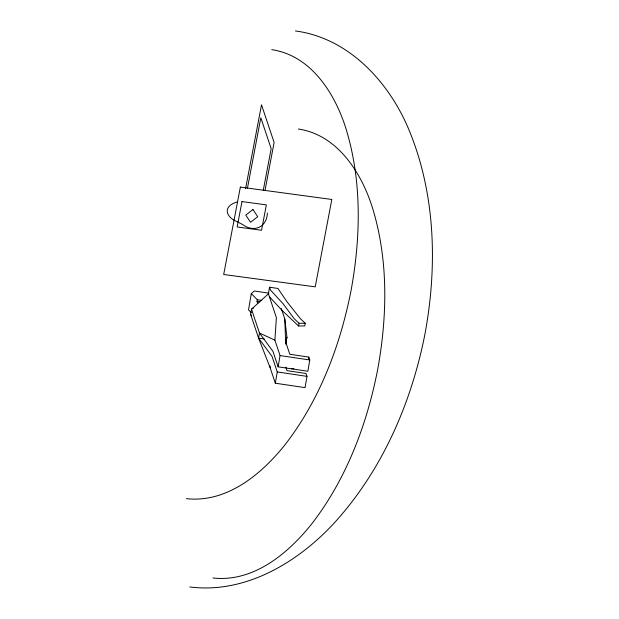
<?xml version="1.0" encoding="UTF-8"?>
<svg xmlns="http://www.w3.org/2000/svg" width="619" height="619" viewBox="0 0 619 619"><rect width="100%" height="100%" fill="white"/><g stroke="black" fill="none" stroke-linecap="round" stroke-linejoin="round"><path stroke-width="0.93" d="M267.369 213.037C266.913 227.266 253.976 232.899 242.78 224.612A94.305 88.393 -18.5 0 1 237.913 222.035C225.246 217.122 222.492 206.235 237.154 201.964M281.305 308.494L284.786 318.901L285.622 341.742L289.808 354.269L308.819 357.101L309.786 359.987L307.86 371.253L278.124 366.819L280.051 355.554L274.898 340.141L276.391 317.648L268.422 293.808L269.544 287.216L277.939 288.469L287.061 301.871L300.47 318.77L305.221 323.242L304.757 325.95L298.567 325.989L281.908 310.289L269.381 296.694M268.87 293.166L254.37 291L251.291 293.638L248.513 309.871L251.182 312.58M285.816 367.075L287.007 370.649L306.018 373.489L306.985 376.367L305.059 387.641L275.323 383.207L270.17 367.794L258.595 338.152L250.618 314.313L251.5 309.198L268.422 293.808M257.752 303.612L257.009 301.399L257.295 299.735L251.291 293.638M275.323 383.207L277.25 371.934L272.097 356.529L258.595 338.152L259.469 333.037L251.5 309.198L253.744 307.829M284.786 318.901L286.937 337.131L285.676 344.118M298.567 325.989L299.031 323.28L294.288 318.808L283.03 303.689L270.511 290.094L269.544 287.216M308.502 358.981L308.819 357.101M240.365 187.1L223.683 274.488L315.218 286.86L331.815 199.473L240.288 187.093M245.565 188.718L261.504 104.797L274.116 142.486L264.986 190.575M247.476 188.075L260.816 117.749L271.168 148.692L263.23 190.49M285.599 343.669L286.937 337.131M299.031 323.28L305.221 323.242M291.255 368.746L293.909 368.731M186.466 498.651C226.887 503.139 261.512 474.177 285.181 444.558C319.698 399.843 340.202 345.727 351.043 290.651C360.892 236.675 362.038 179.874 345.479 127.081C334.306 92.533 310.568 55.393 271.749 49.667M213.013 577.999C253.434 582.479 288.059 553.525 311.728 523.906C346.253 479.191 366.758 425.067 377.59 369.992C387.44 316.023 388.585 259.222 372.034 206.421C360.854 171.873 337.115 134.741 298.296 129.015M189.824 586.959C245.418 594.047 297.778 562.423 334.275 522.978C382.14 470.37 411.473 402.969 425.044 333.618C437.478 265.969 435.528 193.995 408.958 129.82C389.065 82.087 348.915 38.061 295.433 30.95M257.295 299.735L261.822 300.408M257.009 301.399L259.833 301.817M258.595 338.152L264.282 338.995M280.051 355.554L309.786 359.987M277.25 371.934L306.985 376.367M274.898 340.141L259.469 333.037L272.971 351.414L278.124 366.819M250.618 314.313L251.531 315.945M270.054 365.961L270.17 367.794M241.975 201.585L237.154 226.972L261.535 230.268L266.356 204.881L241.975 201.585M252.97 209.532L245.782 215.118L250.54 222.322L257.728 216.735L252.97 209.532"/></g></svg>
